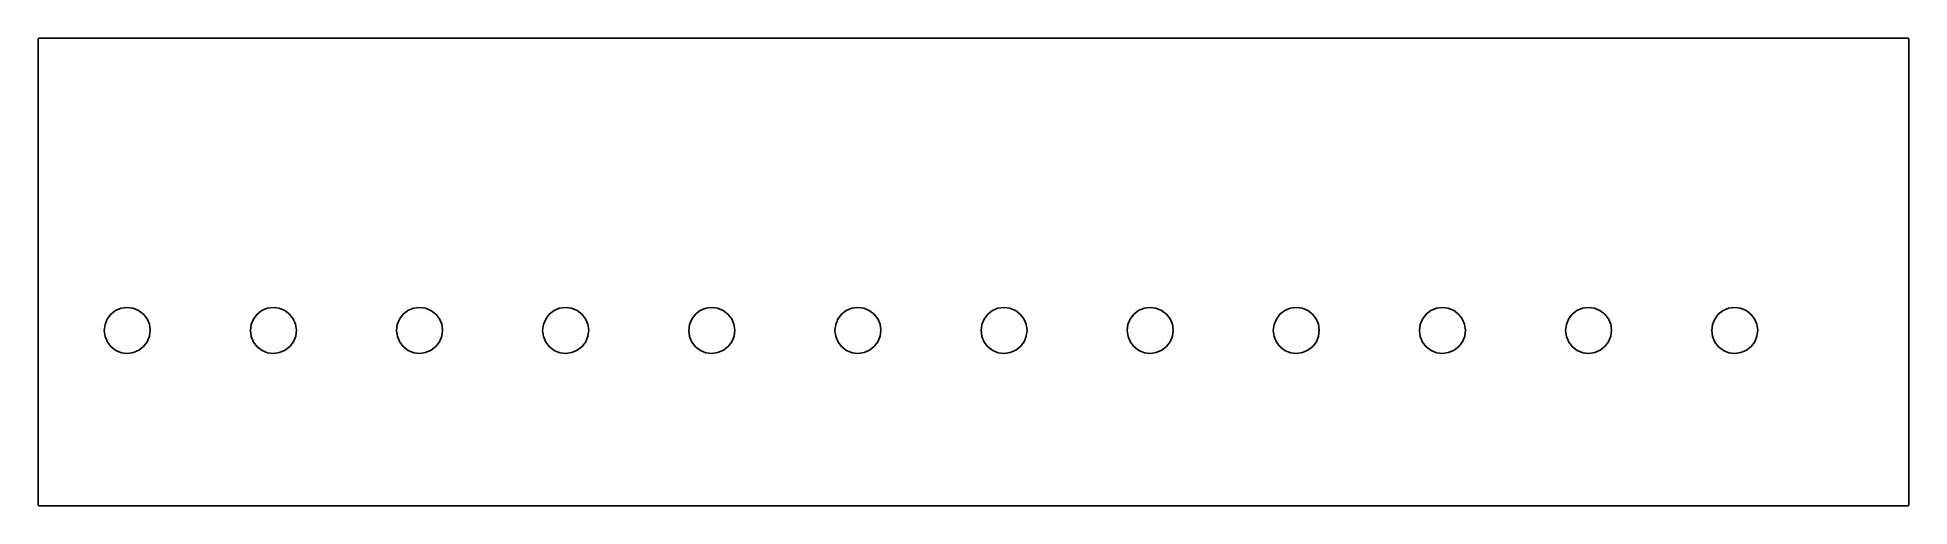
# Model space of a CAD drawing. Extents: x -247 to 159, y -54 to 48.
import ezdxf

# ---------------------------------------------------------------- set-up
doc = ezdxf.new("R2010")
doc.units = 0
doc.layers.get('0').update_dxf_attribs({"linetype": 'CONTINUOUS'})
doc.layers.add('PROFILEEDGES', color=7, linetype='CONTINUOUS')

msp = doc.modelspace()

# ---------------------------------------------------------------- linework, layer by layer
for p, q in [((-232.22, -12.81), (-231.44, -11.77)), ((-231.44, -11.77), (-230.41, -10.97)), ((-230.41, -10.97), (-229.2, -10.46)), ((-229.2, -10.46), (-227.91, -10.28)), ((-227.91, -10.28), (-226.62, -10.44)), ((-226.62, -10.44), (-225.41, -10.93)), ((-225.41, -10.93), (-224.37, -11.72)), ((-224.37, -11.72), (-223.56, -12.75)), ((-200.47, -12.81), (-199.69, -11.77)), ((-199.69, -11.77), (-198.66, -10.97)), ((-198.66, -10.97), (-197.45, -10.46)), ((-197.45, -10.46), (-196.16, -10.28)), ((-196.16, -10.28), (-194.87, -10.44)), ((-194.87, -10.44), (-193.66, -10.93)), ((-193.66, -10.93), (-192.62, -11.72)), ((-192.62, -11.72), (-191.81, -12.75)), ((-168.72, -12.81), (-167.94, -11.77)), ((-167.94, -11.77), (-166.91, -10.97)), ((-166.91, -10.97), (-165.7, -10.46)), ((-165.7, -10.46), (-164.41, -10.28)), ((-164.41, -10.28), (-163.12, -10.44)), ((-163.12, -10.44), (-161.91, -10.93)), ((-161.91, -10.93), (-160.87, -11.72)), ((-160.87, -11.72), (-160.06, -12.75)), ((-136.97, -12.81), (-136.19, -11.77)), ((-136.19, -11.77), (-135.16, -10.97)), ((-135.16, -10.97), (-133.95, -10.46)), ((-133.95, -10.46), (-132.66, -10.28)), ((-132.66, -10.28), (-131.37, -10.44)), ((-131.37, -10.44), (-130.16, -10.93)), ((-130.16, -10.93), (-129.12, -11.72)), ((-129.12, -11.72), (-128.31, -12.75)), ((-105.22, -12.81), (-104.44, -11.77)), ((-104.44, -11.77), (-103.41, -10.97)), ((-103.41, -10.97), (-102.2, -10.46)), ((-102.2, -10.46), (-100.91, -10.28)), ((-100.91, -10.28), (-99.62, -10.44)), ((-99.62, -10.44), (-98.41, -10.93)), ((-98.41, -10.93), (-97.37, -11.72)), ((-97.37, -11.72), (-96.56, -12.75)), ((-73.47, -12.81), (-72.69, -11.77)), ((-72.69, -11.77), (-71.66, -10.97)), ((-71.66, -10.97), (-70.45, -10.46)), ((-70.45, -10.46), (-69.16, -10.28)), ((-69.16, -10.28), (-67.87, -10.44)), ((-67.87, -10.44), (-66.66, -10.93)), ((-66.66, -10.93), (-65.62, -11.72)), ((-65.62, -11.72), (-64.81, -12.75)), ((-41.72, -12.81), (-40.94, -11.77)), ((-40.94, -11.77), (-39.91, -10.97)), ((-39.91, -10.97), (-38.7, -10.46)), ((-38.7, -10.46), (-37.41, -10.28)), ((-37.41, -10.28), (-36.12, -10.44)), ((-36.12, -10.44), (-34.91, -10.93)), ((-34.91, -10.93), (-33.87, -11.72)), ((-33.87, -11.72), (-33.06, -12.75)), ((-9.97, -12.81), (-9.19, -11.77)), ((-9.19, -11.77), (-8.16, -10.97)), ((-8.16, -10.97), (-6.95, -10.46)), ((-6.95, -10.46), (-5.66, -10.28)), ((-5.66, -10.28), (-4.37, -10.44)), ((-4.37, -10.44), (-3.16, -10.93)), ((-3.16, -10.93), (-2.12, -11.72)), ((-2.12, -11.72), (-1.31, -12.75)), ((21.78, -12.81), (22.56, -11.77)), ((22.56, -11.77), (23.59, -10.97)), ((23.59, -10.97), (24.8, -10.46)), ((24.8, -10.46), (26.09, -10.28)), ((26.09, -10.28), (27.38, -10.44)), ((27.38, -10.44), (28.59, -10.93)), ((28.59, -10.93), (29.63, -11.72)), ((29.63, -11.72), (30.44, -12.75)), ((53.53, -12.81), (54.31, -11.77)), ((54.31, -11.77), (55.34, -10.97)), ((55.34, -10.97), (56.55, -10.46)), ((56.55, -10.46), (57.84, -10.28)), ((57.84, -10.28), (59.13, -10.44)), ((59.13, -10.44), (60.34, -10.93)), ((60.34, -10.93), (61.38, -11.72)), ((61.38, -11.72), (62.19, -12.75)), ((85.28, -12.81), (86.06, -11.77)), ((86.06, -11.77), (87.09, -10.97)), ((87.09, -10.97), (88.3, -10.46)), ((88.3, -10.46), (89.59, -10.28)), ((89.59, -10.28), (90.88, -10.44)), ((90.88, -10.44), (92.09, -10.93)), ((92.09, -10.93), (93.13, -11.72)), ((93.13, -11.72), (93.94, -12.75)), ((117.03, -12.81), (117.81, -11.77)), ((117.81, -11.77), (118.84, -10.97)), ((118.84, -10.97), (120.05, -10.46)), ((120.05, -10.46), (121.34, -10.28)), ((121.34, -10.28), (122.63, -10.44)), ((122.63, -10.44), (123.84, -10.93)), ((123.84, -10.93), (124.88, -11.72)), ((124.88, -11.72), (125.69, -12.75)), ((-232.88, -15.31), (-232.71, -14.02)), ((-232.7, -16.61), (-232.88, -15.31)), ((-232.71, -14.02), (-232.22, -12.81)), ((-223.56, -12.75), (-223.06, -13.95)), ((-223.06, -13.95), (-222.88, -15.24)), ((-222.88, -15.24), (-223.04, -16.54)), ((-201.13, -15.31), (-200.96, -14.02)), ((-200.95, -16.61), (-201.13, -15.31)), ((-200.96, -14.02), (-200.47, -12.81)), ((-191.81, -12.75), (-191.31, -13.95)), ((-191.31, -13.95), (-191.13, -15.24)), ((-191.13, -15.24), (-191.29, -16.54)), ((-169.38, -15.31), (-169.21, -14.02)), ((-169.2, -16.61), (-169.38, -15.31)), ((-169.21, -14.02), (-168.72, -12.81)), ((-160.06, -12.75), (-159.56, -13.95)), ((-159.56, -13.95), (-159.38, -15.24)), ((-159.38, -15.24), (-159.54, -16.54)), ((-137.63, -15.31), (-137.46, -14.02)), ((-137.45, -16.61), (-137.63, -15.31)), ((-137.46, -14.02), (-136.97, -12.81)), ((-128.31, -12.75), (-127.81, -13.95)), ((-127.81, -13.95), (-127.63, -15.24)), ((-127.63, -15.24), (-127.79, -16.54)), ((-105.88, -15.31), (-105.71, -14.02)), ((-105.7, -16.61), (-105.88, -15.31)), ((-105.71, -14.02), (-105.22, -12.81)), ((-96.56, -12.75), (-96.06, -13.95)), ((-96.06, -13.95), (-95.88, -15.24)), ((-95.88, -15.24), (-96.04, -16.54)), ((-74.13, -15.31), (-73.96, -14.02)), ((-73.95, -16.61), (-74.13, -15.31)), ((-73.96, -14.02), (-73.47, -12.81)), ((-64.81, -12.75), (-64.31, -13.95)), ((-64.31, -13.95), (-64.13, -15.24)), ((-64.13, -15.24), (-64.29, -16.54)), ((-42.38, -15.31), (-42.21, -14.02)), ((-42.2, -16.61), (-42.38, -15.31)), ((-42.21, -14.02), (-41.72, -12.81)), ((-33.06, -12.75), (-32.56, -13.95)), ((-32.56, -13.95), (-32.38, -15.24)), ((-32.38, -15.24), (-32.54, -16.54)), ((-10.63, -15.31), (-10.46, -14.02)), ((-10.45, -16.61), (-10.63, -15.31)), ((-10.46, -14.02), (-9.97, -12.81)), ((-1.31, -12.75), (-0.81, -13.95)), ((-0.81, -13.95), (-0.63, -15.24)), ((-0.63, -15.24), (-0.79, -16.54)), ((21.12, -15.31), (21.29, -14.02)), ((21.3, -16.61), (21.12, -15.31)), ((21.29, -14.02), (21.78, -12.81)), ((30.44, -12.75), (30.94, -13.95)), ((30.94, -13.95), (31.12, -15.24)), ((31.12, -15.24), (30.96, -16.54)), ((52.87, -15.31), (53.04, -14.02)), ((53.05, -16.61), (52.87, -15.31)), ((53.04, -14.02), (53.53, -12.81)), ((62.19, -12.75), (62.69, -13.95)), ((62.69, -13.95), (62.87, -15.24)), ((62.87, -15.24), (62.71, -16.54)), ((84.62, -15.31), (84.79, -14.02)), ((84.8, -16.61), (84.62, -15.31)), ((84.79, -14.02), (85.28, -12.81)), ((93.94, -12.75), (94.44, -13.95)), ((94.44, -13.95), (94.62, -15.24)), ((94.62, -15.24), (94.46, -16.54)), ((116.37, -15.31), (116.54, -14.02)), ((116.55, -16.61), (116.37, -15.31)), ((116.54, -14.02), (117.03, -12.81)), ((125.69, -12.75), (126.19, -13.95)), ((126.19, -13.95), (126.37, -15.24)), ((126.37, -15.24), (126.21, -16.54)), ((-232.19, -17.81), (-232.7, -16.61)), ((-231.39, -18.84), (-232.19, -17.81)), ((-230.35, -19.63), (-231.39, -18.84)), ((-229.14, -20.12), (-230.35, -19.63)), ((-227.84, -20.28), (-229.14, -20.12)), ((-226.55, -20.1), (-227.84, -20.28)), ((-225.35, -19.59), (-226.55, -20.1)), ((-224.32, -18.79), (-225.35, -19.59)), ((-223.53, -17.75), (-224.32, -18.79)), ((-223.04, -16.54), (-223.53, -17.75)), ((-200.44, -17.81), (-200.95, -16.61)), ((-199.64, -18.84), (-200.44, -17.81)), ((-198.6, -19.63), (-199.64, -18.84)), ((-197.39, -20.12), (-198.6, -19.63)), ((-196.09, -20.28), (-197.39, -20.12)), ((-194.8, -20.1), (-196.09, -20.28)), ((-193.6, -19.59), (-194.8, -20.1)), ((-192.57, -18.79), (-193.6, -19.59)), ((-191.78, -17.75), (-192.57, -18.79)), ((-191.29, -16.54), (-191.78, -17.75)), ((-168.69, -17.81), (-169.2, -16.61)), ((-167.89, -18.84), (-168.69, -17.81)), ((-166.85, -19.63), (-167.89, -18.84)), ((-165.64, -20.12), (-166.85, -19.63)), ((-164.34, -20.28), (-165.64, -20.12)), ((-163.05, -20.1), (-164.34, -20.28)), ((-161.85, -19.59), (-163.05, -20.1)), ((-160.82, -18.79), (-161.85, -19.59)), ((-160.03, -17.75), (-160.82, -18.79)), ((-159.54, -16.54), (-160.03, -17.75)), ((-136.94, -17.81), (-137.45, -16.61)), ((-136.14, -18.84), (-136.94, -17.81)), ((-135.1, -19.63), (-136.14, -18.84)), ((-133.89, -20.12), (-135.1, -19.63)), ((-132.59, -20.28), (-133.89, -20.12)), ((-131.3, -20.1), (-132.59, -20.28)), ((-130.1, -19.59), (-131.3, -20.1)), ((-129.07, -18.79), (-130.1, -19.59)), ((-128.28, -17.75), (-129.07, -18.79)), ((-127.79, -16.54), (-128.28, -17.75)), ((-105.19, -17.81), (-105.7, -16.61)), ((-104.39, -18.84), (-105.19, -17.81)), ((-103.35, -19.63), (-104.39, -18.84)), ((-102.14, -20.12), (-103.35, -19.63)), ((-100.84, -20.28), (-102.14, -20.12)), ((-99.55, -20.1), (-100.84, -20.28)), ((-98.35, -19.59), (-99.55, -20.1)), ((-97.32, -18.79), (-98.35, -19.59)), ((-96.53, -17.75), (-97.32, -18.79)), ((-96.04, -16.54), (-96.53, -17.75)), ((-73.44, -17.81), (-73.95, -16.61)), ((-72.64, -18.84), (-73.44, -17.81)), ((-71.6, -19.63), (-72.64, -18.84)), ((-70.39, -20.12), (-71.6, -19.63)), ((-69.09, -20.28), (-70.39, -20.12)), ((-67.8, -20.1), (-69.09, -20.28)), ((-66.6, -19.59), (-67.8, -20.1)), ((-65.57, -18.79), (-66.6, -19.59)), ((-64.78, -17.75), (-65.57, -18.79)), ((-64.29, -16.54), (-64.78, -17.75)), ((-41.69, -17.81), (-42.2, -16.61)), ((-40.89, -18.84), (-41.69, -17.81)), ((-39.85, -19.63), (-40.89, -18.84)), ((-38.64, -20.12), (-39.85, -19.63)), ((-37.34, -20.28), (-38.64, -20.12)), ((-36.05, -20.1), (-37.34, -20.28)), ((-34.85, -19.59), (-36.05, -20.1)), ((-33.82, -18.79), (-34.85, -19.59)), ((-33.03, -17.75), (-33.82, -18.79)), ((-32.54, -16.54), (-33.03, -17.75)), ((-9.94, -17.81), (-10.45, -16.61)), ((-9.14, -18.84), (-9.94, -17.81)), ((-8.1, -19.63), (-9.14, -18.84)), ((-6.89, -20.12), (-8.1, -19.63)), ((-5.59, -20.28), (-6.89, -20.12)), ((-4.3, -20.1), (-5.59, -20.28)), ((-3.1, -19.59), (-4.3, -20.1)), ((-2.07, -18.79), (-3.1, -19.59)), ((-1.28, -17.75), (-2.07, -18.79)), ((-0.79, -16.54), (-1.28, -17.75)), ((21.81, -17.81), (21.3, -16.61)), ((22.61, -18.84), (21.81, -17.81)), ((23.65, -19.63), (22.61, -18.84)), ((24.86, -20.12), (23.65, -19.63)), ((26.16, -20.28), (24.86, -20.12)), ((27.45, -20.1), (26.16, -20.28)), ((28.65, -19.59), (27.45, -20.1)), ((29.68, -18.79), (28.65, -19.59)), ((30.47, -17.75), (29.68, -18.79)), ((30.96, -16.54), (30.47, -17.75)), ((53.56, -17.81), (53.05, -16.61)), ((54.36, -18.84), (53.56, -17.81)), ((55.4, -19.63), (54.36, -18.84)), ((56.61, -20.12), (55.4, -19.63)), ((57.91, -20.28), (56.61, -20.12)), ((59.2, -20.1), (57.91, -20.28)), ((60.4, -19.59), (59.2, -20.1)), ((61.43, -18.79), (60.4, -19.59)), ((62.22, -17.75), (61.43, -18.79)), ((62.71, -16.54), (62.22, -17.75)), ((85.31, -17.81), (84.8, -16.61)), ((86.11, -18.84), (85.31, -17.81)), ((87.15, -19.63), (86.11, -18.84)), ((88.36, -20.12), (87.15, -19.63)), ((89.66, -20.28), (88.36, -20.12)), ((90.95, -20.1), (89.66, -20.28)), ((92.15, -19.59), (90.95, -20.1)), ((93.18, -18.79), (92.15, -19.59)), ((93.97, -17.75), (93.18, -18.79)), ((94.46, -16.54), (93.97, -17.75)), ((117.06, -17.81), (116.55, -16.61)), ((117.86, -18.84), (117.06, -17.81)), ((118.9, -19.63), (117.86, -18.84)), ((120.11, -20.12), (118.9, -19.63)), ((121.41, -20.28), (120.11, -20.12)), ((122.7, -20.1), (121.41, -20.28)), ((123.9, -19.59), (122.7, -20.1)), ((124.93, -18.79), (123.9, -19.59)), ((125.72, -17.75), (124.93, -18.79)), ((126.21, -16.54), (125.72, -17.75))]:
    msp.add_line(p, q)
at = {"layer": 'PROFILEEDGES', "const_width": 0.359}
for points in [[(-247.22, 48.22), (-247.22, -53.38)], [(159.18, 48.22), (-247.22, 48.22)], [(159.18, -53.38), (159.18, 48.22)], [(-247.22, -53.38), (159.18, -53.38)]]:
    msp.add_lwpolyline(points, dxfattribs=at)

doc.saveas('drawing.dxf')
